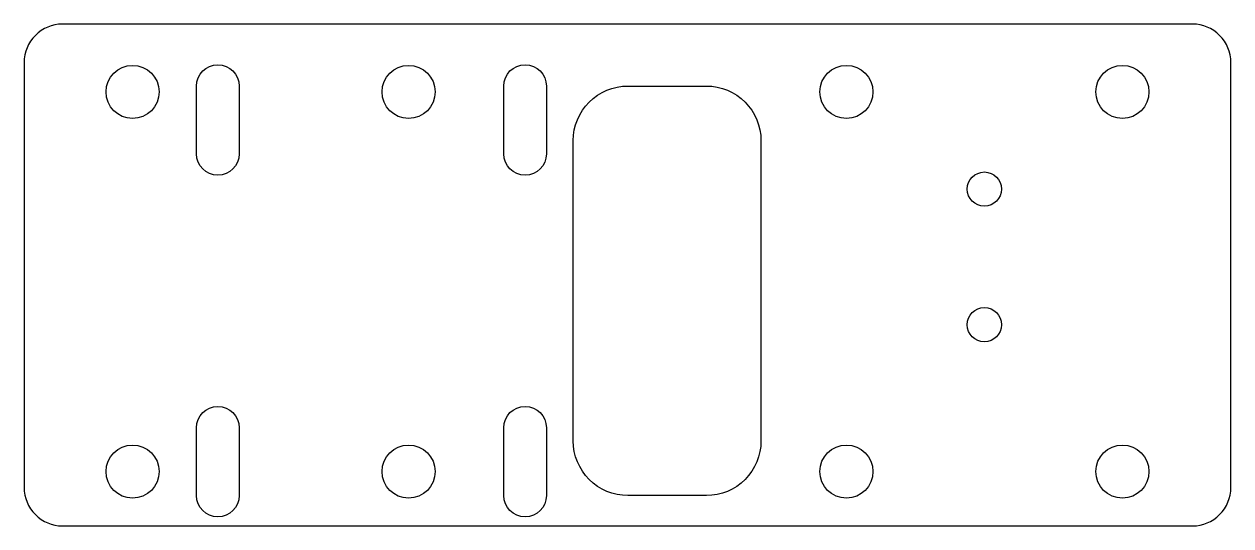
# Model space of a CAD drawing. Header units: inches. Extents: x 1.15 to 5.6, y -1.07 to 0.78.
import ezdxf

# ---------------------------------------------------------------- set-up
doc = ezdxf.new("R2010")
doc.units = ezdxf.units.IN
doc.layers.get('0').update_dxf_attribs({"linetype": 'CONTINUOUS'})

msp = doc.modelspace()

# ---------------------------------------------------------------- linework, layer by layer
for points in [[(1.2913, 0.7825, 0.414214), (1.15, 0.6412), (1.15, -0.9261, 0.414214), (1.2913, -1.0675), (5.4587, -1.0675, 0.414214), (5.6, -0.9261), (5.6, 0.6412, 0.414214), (5.4587, 0.7825)], [(1.2913, 0.7825, 0.414214), (1.15, 0.6412), (1.15, -0.9261, 0.414214), (1.2913, -1.0675), (5.4587, -1.0675, 0.414214), (5.6, -0.9261), (5.6, 0.6412, 0.414214), (5.4587, 0.7825)], [(1.9428, 0.5542), (1.9428, 0.3042, -1), (1.7853, 0.3042), (1.7853, 0.5542, -1)], [(1.9428, 0.5542), (1.9428, 0.3042, -1), (1.7853, 0.3042), (1.7853, 0.5542, -1)], [(3.076, 0.5542), (3.076, 0.3042, -1), (2.9185, 0.3042), (2.9185, 0.5542, -1)], [(3.076, 0.5542), (3.076, 0.3042, -1), (2.9185, 0.3042), (2.9185, 0.5542, -1)], [(3.6663, -0.9556), (3.3761, -0.9556, -0.414214), (3.175, -0.7545), (3.175, 0.3532, -0.414214), (3.3761, 0.5542), (3.6663, 0.5542, -0.414214), (3.8673, 0.3532), (3.8673, -0.7545, -0.414214)], [(3.6663, -0.9556), (3.3761, -0.9556, -0.414214), (3.175, -0.7545), (3.175, 0.3532, -0.414214), (3.3761, 0.5542), (3.6663, 0.5542, -0.414214), (3.8673, 0.3532), (3.8673, -0.7545, -0.414214)], [(1.9428, -0.7056), (1.9428, -0.9556, -1), (1.7853, -0.9556), (1.7853, -0.7056, -1)], [(1.9428, -0.7056), (1.9428, -0.9556, -1), (1.7853, -0.9556), (1.7853, -0.7056, -1)], [(3.076, -0.7056), (3.076, -0.9556, -1), (2.9185, -0.9556), (2.9185, -0.7056, -1)], [(3.076, -0.7056), (3.076, -0.9556, -1), (2.9185, -0.9556), (2.9185, -0.7056, -1)]]:
    msp.add_lwpolyline(points, format="xyb", close=True)
for centre, radius in [((1.55, 0.5325), 0.098), ((1.55, 0.5325), 0.098), ((2.5677, 0.5325), 0.098), ((2.5677, 0.5325), 0.098), ((4.1823, 0.5325), 0.098), ((4.1823, 0.5325), 0.098), ((5.2, 0.5325), 0.098), ((5.2, 0.5325), 0.098), ((4.6911, 0.1743), 0.063), ((4.6911, 0.1743), 0.063), ((4.6911, -0.3257), 0.063), ((4.6911, -0.3257), 0.063), ((1.55, -0.8675), 0.098), ((1.55, -0.8675), 0.098), ((2.5677, -0.8675), 0.098), ((2.5677, -0.8675), 0.098), ((4.1823, -0.8675), 0.098), ((4.1823, -0.8675), 0.098), ((5.2, -0.8675), 0.098), ((5.2, -0.8675), 0.098)]:
    msp.add_circle(centre, radius)

doc.saveas('drawing.dxf')
